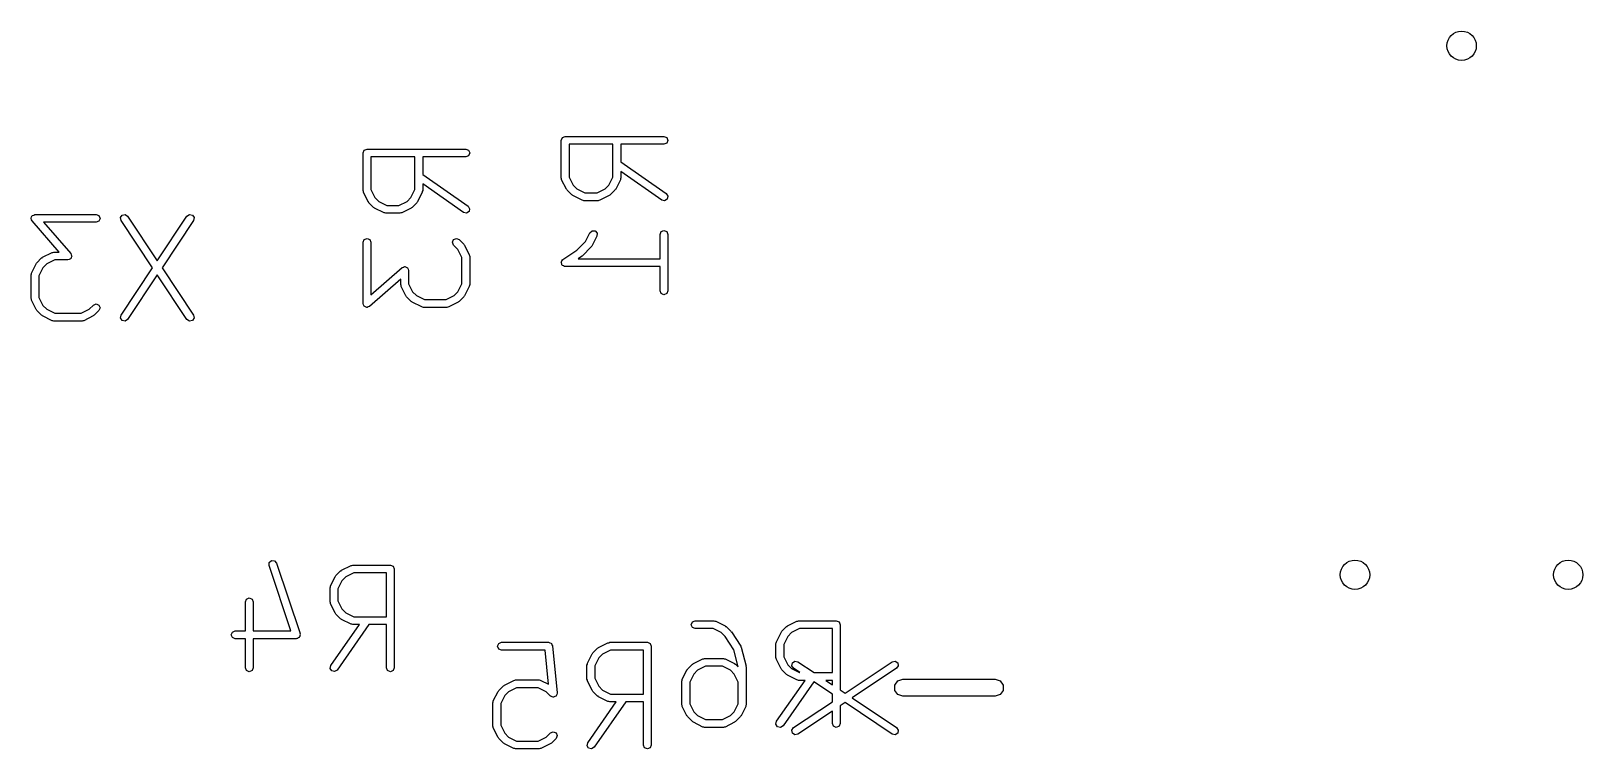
# Model space of a CAD drawing. Extents: x 5.08 to 6.5, y -4.59 to -3.7.
# Drawn here: x 5.776 to 6.503, y -4.064 to -3.727 of the extents above; entities that cross this region are included whole.
import ezdxf

# ---------------------------------------------------------------- set-up
doc = ezdxf.new("R2010")
doc.units = 0
doc.header["$MEASUREMENT"] = 0
doc.layers.add('BLACK', color=7, linetype='CONTINUOUS')

msp = doc.modelspace()

# ---------------------------------------------------------------- linework, layer by layer
at = {"layer": 'BLACK', "linetype": 'CONTINUOUS'}
for p, q in [((5.93146, -3.78426), (5.932, -3.78296)), ((5.932, -3.78296), (5.9333, -3.78242)), ((5.9333, -3.78242), (5.97962, -3.78242)), ((5.97962, -3.78242), (5.98092, -3.78296)), ((5.98092, -3.78296), (5.98146, -3.78426)), ((6.02437, -3.77836), (6.02491, -3.77705)), ((6.02437, -3.796), (6.02437, -3.77836)), ((6.02491, -3.77705), (6.02621, -3.77652)), ((6.02621, -3.77652), (6.07253, -3.77652)), ((6.04863, -3.7802), (6.02805, -3.7802)), ((6.02805, -3.7802), (6.02805, -3.79557)), ((6.04863, -3.79557), (6.04863, -3.7802)), ((6.07253, -3.7802), (6.05231, -3.7802)), ((6.05231, -3.7802), (6.05231, -3.78843)), ((6.07253, -3.77652), (6.07383, -3.77705)), ((6.07383, -3.77966), (6.07253, -3.7802)), ((6.07383, -3.77705), (6.07437, -3.77836)), ((6.07437, -3.77836), (6.07383, -3.77966)), ((5.93146, -3.80191), (5.93146, -3.78426)), ((5.95572, -3.7861), (5.93514, -3.7861)), ((5.93514, -3.7861), (5.93514, -3.80147)), ((5.95572, -3.80147), (5.95572, -3.7861)), ((5.97962, -3.7861), (5.9594, -3.7861)), ((5.9594, -3.7861), (5.9594, -3.79433)), ((5.98092, -3.78556), (5.97962, -3.7861)), ((5.98146, -3.78426), (5.98092, -3.78556)), ((6.05231, -3.78843), (6.07358, -3.80332)), ((5.9594, -3.79433), (5.98067, -3.80922)), ((6.02453, -3.7964), (6.02437, -3.796)), ((6.02456, -3.79682), (6.02453, -3.7964)), ((6.02677, -3.80124), (6.02456, -3.79682)), ((6.02805, -3.79557), (6.02993, -3.79932)), ((6.04675, -3.79932), (6.04863, -3.79557)), ((6.05212, -3.79682), (6.04991, -3.80124)), ((6.05215, -3.7964), (6.05212, -3.79682)), ((6.05231, -3.796), (6.05215, -3.7964)), ((6.07147, -3.80633), (6.05231, -3.79292)), ((6.05231, -3.79292), (6.05231, -3.796)), ((5.93162, -3.8023), (5.93146, -3.80191)), ((5.93165, -3.80273), (5.93162, -3.8023)), ((5.93386, -3.80714), (5.93165, -3.80273)), ((5.93514, -3.80147), (5.93701, -3.80523)), ((5.93701, -3.80523), (5.9388, -3.80701)), ((5.95206, -3.80701), (5.95384, -3.80523)), ((5.95384, -3.80523), (5.95572, -3.80147)), ((5.9592, -3.80273), (5.957, -3.80714)), ((5.95924, -3.8023), (5.9592, -3.80273)), ((5.9594, -3.80191), (5.95924, -3.8023)), ((5.97856, -3.81224), (5.9594, -3.79882)), ((5.9594, -3.79882), (5.9594, -3.80191)), ((6.027, -3.80143), (6.02677, -3.80124)), ((6.02711, -3.80171), (6.027, -3.80143)), ((6.02932, -3.80392), (6.02711, -3.80171)), ((6.0296, -3.80403), (6.02932, -3.80392)), ((6.0298, -3.80426), (6.0296, -3.80403)), ((6.03421, -3.80647), (6.0298, -3.80426)), ((6.02993, -3.79932), (6.03171, -3.80111)), ((6.03171, -3.80111), (6.03547, -3.80298)), ((6.03547, -3.80298), (6.04122, -3.80298)), ((6.04122, -3.80298), (6.04497, -3.80111)), ((6.04688, -3.80426), (6.04247, -3.80647)), ((6.04497, -3.80111), (6.04675, -3.79932)), ((6.04708, -3.80403), (6.04688, -3.80426)), ((6.04736, -3.80392), (6.04708, -3.80403)), ((6.04957, -3.80171), (6.04736, -3.80392)), ((6.04968, -3.80143), (6.04957, -3.80171)), ((6.04991, -3.80124), (6.04968, -3.80143)), ((6.07358, -3.80332), (6.07434, -3.8045)), ((6.07434, -3.8045), (6.07404, -3.80588)), ((5.93409, -3.80734), (5.93386, -3.80714)), ((5.9342, -3.80762), (5.93409, -3.80734)), ((5.93641, -3.80982), (5.9342, -3.80762)), ((5.93669, -3.80994), (5.93641, -3.80982)), ((5.93688, -3.81017), (5.93669, -3.80994)), ((5.9413, -3.81237), (5.93688, -3.81017)), ((5.9388, -3.80701), (5.94255, -3.80889)), ((5.94172, -3.81241), (5.9413, -3.81237)), ((5.94212, -3.81257), (5.94172, -3.81241)), ((5.94874, -3.81257), (5.94212, -3.81257)), ((5.94255, -3.80889), (5.9483, -3.80889)), ((5.9483, -3.80889), (5.95206, -3.80701)), ((5.94913, -3.81241), (5.94874, -3.81257)), ((5.94956, -3.81237), (5.94913, -3.81241)), ((5.95397, -3.81017), (5.94956, -3.81237)), ((5.95417, -3.80994), (5.95397, -3.81017)), ((5.95445, -3.80982), (5.95417, -3.80994)), ((5.95665, -3.80762), (5.95445, -3.80982)), ((5.95677, -3.80734), (5.95665, -3.80762)), ((5.957, -3.80714), (5.95677, -3.80734)), ((5.97994, -3.81254), (5.97856, -3.81224)), ((5.98112, -3.81178), (5.97994, -3.81254)), ((5.98067, -3.80922), (5.98143, -3.81041)), ((5.98143, -3.81041), (5.98112, -3.81178)), ((6.03464, -3.8065), (6.03421, -3.80647)), ((6.03503, -3.80666), (6.03464, -3.8065)), ((6.04165, -3.80666), (6.03503, -3.80666)), ((6.04205, -3.8065), (6.04165, -3.80666)), ((6.04247, -3.80647), (6.04205, -3.8065)), ((6.07285, -3.80664), (6.07147, -3.80633)), ((6.07404, -3.80588), (6.07285, -3.80664)), ((5.77579, -3.81483), (5.77608, -3.81425)), ((5.77581, -3.81489), (5.77579, -3.81483)), ((5.77579, -3.81495), (5.77581, -3.81489)), ((5.77603, -3.81555), (5.77579, -3.81495)), ((5.77624, -3.81616), (5.77603, -3.81555)), ((5.77608, -3.81425), (5.77632, -3.81365)), ((5.78901, -3.83076), (5.77624, -3.81616)), ((5.77632, -3.81365), (5.77639, -3.81363)), ((5.77639, -3.81363), (5.77641, -3.81357)), ((5.77641, -3.81357), (5.77703, -3.81336)), ((5.77703, -3.81336), (5.77763, -3.81311)), ((5.77763, -3.81311), (5.8063, -3.81311)), ((5.8063, -3.81679), (5.78168, -3.81679)), ((5.78168, -3.81679), (5.79445, -3.83139)), ((5.8063, -3.81311), (5.8076, -3.81365)), ((5.8076, -3.81625), (5.8063, -3.81679)), ((5.8076, -3.81365), (5.80814, -3.81495)), ((5.80814, -3.81495), (5.8076, -3.81625)), ((5.81773, -3.81459), (5.81851, -3.81342)), ((5.818, -3.81597), (5.81773, -3.81459)), ((5.83276, -3.83811), (5.818, -3.81597)), ((5.81851, -3.81342), (5.8199, -3.81315)), ((5.8199, -3.81315), (5.82107, -3.81393)), ((5.82107, -3.81393), (5.83497, -3.83479)), ((5.83497, -3.83479), (5.84888, -3.81393)), ((5.85195, -3.81597), (5.83719, -3.83811)), ((5.84888, -3.81393), (5.85005, -3.81315)), ((5.85005, -3.81315), (5.85143, -3.81342)), ((5.85143, -3.81342), (5.85222, -3.81459)), ((5.85222, -3.81459), (5.85195, -3.81597)), ((5.93146, -3.82617), (5.932, -3.82487)), ((5.93146, -3.85484), (5.93146, -3.82617)), ((5.932, -3.82487), (5.9333, -3.82433)), ((5.9333, -3.82433), (5.9346, -3.82487)), ((5.9346, -3.82487), (5.93514, -3.82617)), ((5.93514, -3.82617), (5.93514, -3.85079)), ((5.97336, -3.82617), (5.9739, -3.82487)), ((5.9739, -3.82747), (5.97336, -3.82617)), ((5.9739, -3.82487), (5.9752, -3.82433)), ((5.9752, -3.82433), (5.97651, -3.82487)), ((5.97651, -3.82487), (5.97871, -3.82707)), ((5.97871, -3.82707), (5.97883, -3.82735)), ((6.03165, -3.82986), (6.03573, -3.82579)), ((6.03573, -3.82579), (6.0378, -3.82165)), ((6.0378, -3.82165), (6.03886, -3.82072)), ((6.03886, -3.82072), (6.04027, -3.82082)), ((6.04109, -3.82329), (6.03888, -3.8277)), ((6.04027, -3.82082), (6.04119, -3.82189)), ((6.04119, -3.82189), (6.04109, -3.82329)), ((6.07069, -3.82247), (6.07123, -3.82117)), ((6.07069, -3.83386), (6.07069, -3.82247)), ((6.07123, -3.82117), (6.07253, -3.82063)), ((6.07253, -3.82063), (6.07383, -3.82117)), ((6.07383, -3.82117), (6.07437, -3.82247)), ((6.07437, -3.82247), (6.07437, -3.84894)), ((5.77853, -3.83571), (5.78074, -3.8335)), ((5.78074, -3.8335), (5.78102, -3.83339)), ((5.78102, -3.83339), (5.78121, -3.83316)), ((5.78121, -3.83316), (5.78563, -3.83095)), ((5.78688, -3.83444), (5.78313, -3.83631)), ((5.78563, -3.83095), (5.78605, -3.83092)), ((5.78605, -3.83092), (5.78645, -3.83076)), ((5.78645, -3.83076), (5.78901, -3.83076)), ((5.79307, -3.83444), (5.78688, -3.83444)), ((5.79366, -3.83419), (5.79307, -3.83444)), ((5.79428, -3.83398), (5.79366, -3.83419)), ((5.79431, -3.83392), (5.79428, -3.83398)), ((5.79437, -3.8339), (5.79431, -3.83392)), ((5.79461, -3.8333), (5.79437, -3.8339)), ((5.79445, -3.83139), (5.79466, -3.832)), ((5.7949, -3.83272), (5.79461, -3.8333)), ((5.79466, -3.832), (5.79491, -3.8326)), ((5.79491, -3.8326), (5.79488, -3.83266)), ((5.79488, -3.83266), (5.7949, -3.83272)), ((5.9759, -3.82946), (5.9739, -3.82747)), ((5.97778, -3.83322), (5.9759, -3.82946)), ((5.97778, -3.84559), (5.97778, -3.83322)), ((5.97883, -3.82735), (5.97906, -3.82755)), ((5.97906, -3.82755), (5.98126, -3.83196)), ((5.98126, -3.83196), (5.98129, -3.83239)), ((5.98129, -3.83239), (5.98146, -3.83279)), ((5.98146, -3.83279), (5.98146, -3.84602)), ((6.0247, -3.8349), (6.02491, -3.8344)), ((6.02491, -3.8344), (6.02508, -3.83433)), ((6.02508, -3.83433), (6.02519, -3.83417)), ((6.02519, -3.83417), (6.03165, -3.82986)), ((6.03385, -3.83282), (6.03229, -3.83386)), ((6.03229, -3.83386), (6.07069, -3.83386)), ((6.03395, -3.83267), (6.03385, -3.83282)), ((6.03413, -3.83259), (6.03395, -3.83267)), ((6.03854, -3.82818), (6.03413, -3.83259)), ((6.03866, -3.8279), (6.03854, -3.82818)), ((6.03888, -3.8277), (6.03866, -3.8279)), ((5.77579, -3.84142), (5.77595, -3.84102)), ((5.77579, -3.85245), (5.77579, -3.84142)), ((5.77595, -3.84102), (5.77598, -3.8406)), ((5.77598, -3.8406), (5.77819, -3.83619)), ((5.77819, -3.83619), (5.77841, -3.83599)), ((5.77841, -3.83599), (5.77853, -3.83571)), ((5.78134, -3.8381), (5.77947, -3.84185)), ((5.78313, -3.83631), (5.78134, -3.8381)), ((5.818, -3.86025), (5.83276, -3.83811)), ((5.83497, -3.84143), (5.82107, -3.86229)), ((5.84888, -3.86229), (5.83497, -3.84143)), ((5.83719, -3.83811), (5.85195, -3.86025)), ((5.93514, -3.85079), (5.94973, -3.83802)), ((5.94973, -3.83802), (5.95034, -3.83781)), ((5.95034, -3.83781), (5.95094, -3.83756)), ((5.95094, -3.83756), (5.951, -3.83759)), ((5.951, -3.83759), (5.95106, -3.83757)), ((5.95106, -3.83757), (5.95164, -3.83785)), ((5.95164, -3.83785), (5.95224, -3.8381)), ((5.95224, -3.8381), (5.95227, -3.83816)), ((5.95227, -3.83816), (5.95233, -3.83819)), ((5.95233, -3.83819), (5.95253, -3.83881)), ((5.95253, -3.83881), (5.95278, -3.8394)), ((5.95278, -3.8394), (5.95278, -3.84559)), ((6.02437, -3.8357), (6.02444, -3.83553)), ((6.02457, -3.8362), (6.02437, -3.8357)), ((6.02441, -3.83534), (6.0247, -3.8349)), ((6.02444, -3.83553), (6.02441, -3.83534)), ((6.02468, -3.83672), (6.02457, -3.8362)), ((6.02484, -3.83683), (6.02468, -3.83672)), ((6.02491, -3.837), (6.02484, -3.83683)), ((6.0254, -3.83721), (6.02491, -3.837)), ((6.02585, -3.83751), (6.0254, -3.83721)), ((6.02603, -3.83747), (6.02585, -3.83751)), ((6.02621, -3.83754), (6.02603, -3.83747)), ((6.07069, -3.83754), (6.02621, -3.83754)), ((6.07069, -3.84894), (6.07069, -3.83754)), ((5.77947, -3.84185), (5.77947, -3.85201)), ((5.9491, -3.84346), (5.93451, -3.85623)), ((5.9491, -3.84602), (5.9491, -3.84346)), ((5.94927, -3.84642), (5.9491, -3.84602)), ((5.9493, -3.84684), (5.94927, -3.84642)), ((5.9515, -3.85125), (5.9493, -3.84684)), ((5.95278, -3.84559), (5.95466, -3.84934)), ((5.9759, -3.84934), (5.97778, -3.84559)), ((5.98126, -3.84684), (5.97906, -3.85125)), ((5.98129, -3.84642), (5.98126, -3.84684)), ((5.98146, -3.84602), (5.98129, -3.84642)), ((6.07123, -3.85024), (6.07069, -3.84894)), ((6.07437, -3.84894), (6.07383, -3.85024)), ((5.77595, -3.85284), (5.77579, -3.85245)), ((5.77598, -3.85327), (5.77595, -3.85284)), ((5.77819, -3.85768), (5.77598, -3.85327)), ((5.77947, -3.85201), (5.78134, -3.85577)), ((5.78134, -3.85577), (5.78313, -3.85755)), ((5.803, -3.85755), (5.805, -3.85556)), ((5.805, -3.85556), (5.8063, -3.85502)), ((5.8063, -3.85502), (5.8076, -3.85556)), ((5.8076, -3.85556), (5.80814, -3.85686)), ((5.9317, -3.85544), (5.93146, -3.85484)), ((5.93191, -3.85606), (5.9317, -3.85544)), ((5.93197, -3.85608), (5.93191, -3.85606)), ((5.932, -3.85614), (5.93197, -3.85608)), ((5.93259, -3.85639), (5.932, -3.85614)), ((5.93451, -3.85623), (5.93389, -3.85644)), ((5.95173, -3.85145), (5.9515, -3.85125)), ((5.95185, -3.85173), (5.95173, -3.85145)), ((5.95405, -3.85394), (5.95185, -3.85173)), ((5.95433, -3.85405), (5.95405, -3.85394)), ((5.95453, -3.85428), (5.95433, -3.85405)), ((5.95894, -3.85649), (5.95453, -3.85428)), ((5.95466, -3.84934), (5.95644, -3.85113)), ((5.95644, -3.85113), (5.9602, -3.853)), ((5.9602, -3.853), (5.97036, -3.853)), ((5.97036, -3.853), (5.97411, -3.85113)), ((5.97603, -3.85428), (5.97162, -3.85649)), ((5.97411, -3.85113), (5.9759, -3.84934)), ((5.97623, -3.85405), (5.97603, -3.85428)), ((5.97651, -3.85394), (5.97623, -3.85405)), ((5.97871, -3.85173), (5.97651, -3.85394)), ((5.97883, -3.85145), (5.97871, -3.85173)), ((5.97906, -3.85125), (5.97883, -3.85145)), ((6.07253, -3.85078), (6.07123, -3.85024)), ((6.07383, -3.85024), (6.07253, -3.85078)), ((5.77841, -3.85788), (5.77819, -3.85768)), ((5.77853, -3.85816), (5.77841, -3.85788)), ((5.78074, -3.86037), (5.77853, -3.85816)), ((5.78102, -3.86048), (5.78074, -3.86037)), ((5.78121, -3.86071), (5.78102, -3.86048)), ((5.78563, -3.86292), (5.78121, -3.86071)), ((5.78313, -3.85755), (5.78688, -3.85943)), ((5.78605, -3.86295), (5.78563, -3.86292)), ((5.78645, -3.86311), (5.78605, -3.86295)), ((5.79968, -3.86311), (5.78645, -3.86311)), ((5.78688, -3.85943), (5.79925, -3.85943)), ((5.79925, -3.85943), (5.803, -3.85755)), ((5.80008, -3.86295), (5.79968, -3.86311)), ((5.80051, -3.86292), (5.80008, -3.86295)), ((5.80492, -3.86071), (5.80051, -3.86292)), ((5.80512, -3.86048), (5.80492, -3.86071)), ((5.8054, -3.86037), (5.80512, -3.86048)), ((5.8076, -3.85816), (5.8054, -3.86037)), ((5.80814, -3.85686), (5.8076, -3.85816)), ((5.81773, -3.86163), (5.818, -3.86025)), ((5.81851, -3.8628), (5.81773, -3.86163)), ((5.8199, -3.86308), (5.81851, -3.8628)), ((5.82107, -3.86229), (5.8199, -3.86308)), ((5.85005, -3.86308), (5.84888, -3.86229)), ((5.85143, -3.8628), (5.85005, -3.86308)), ((5.85222, -3.86163), (5.85143, -3.8628)), ((5.85195, -3.86025), (5.85222, -3.86163)), ((5.93317, -3.85668), (5.93259, -3.85639)), ((5.93324, -3.85666), (5.93317, -3.85668)), ((5.9333, -3.85668), (5.93324, -3.85666)), ((5.93389, -3.85644), (5.9333, -3.85668)), ((5.95937, -3.85652), (5.95894, -3.85649)), ((5.95976, -3.85668), (5.95937, -3.85652)), ((5.97079, -3.85668), (5.95976, -3.85668)), ((5.97119, -3.85652), (5.97079, -3.85668)), ((5.97162, -3.85649), (5.97119, -3.85652)), ((5.88738, -3.9777), (5.88748, -3.97629)), ((5.8976, -4.00836), (5.88738, -3.9777)), ((5.88748, -3.97629), (5.88855, -3.97537)), ((5.88855, -3.97537), (5.88995, -3.97547)), ((5.88995, -3.97547), (5.89087, -3.97653)), ((5.89087, -3.97653), (5.9019, -4.00962)), ((5.92119, -3.98011), (5.92139, -3.97988)), ((5.92139, -3.97988), (5.9258, -3.97768)), ((5.9258, -3.97768), (5.92623, -3.97765)), ((5.92623, -3.97765), (5.92663, -3.97748)), ((5.92663, -3.97748), (5.94427, -3.97748)), ((5.94427, -3.97748), (5.94557, -3.97802)), ((5.94557, -3.97802), (5.94611, -3.97932)), ((5.94611, -3.97932), (5.94611, -4.02564)), ((5.91616, -3.98732), (5.91836, -3.98291)), ((5.91836, -3.98291), (5.91859, -3.98271)), ((5.91859, -3.98271), (5.91871, -3.98243)), ((5.91871, -3.98243), (5.92091, -3.98023)), ((5.92152, -3.98482), (5.91964, -3.98858)), ((5.92091, -3.98023), (5.92119, -3.98011)), ((5.9233, -3.98304), (5.92152, -3.98482)), ((5.92706, -3.98116), (5.9233, -3.98304)), ((5.94243, -3.98116), (5.92706, -3.98116)), ((5.94243, -4.00174), (5.94243, -3.98116)), ((5.87626, -3.99476), (5.8768, -3.99346)), ((5.8768, -3.99346), (5.8781, -3.99292)), ((5.8781, -3.99292), (5.8794, -3.99346)), ((5.8794, -3.99346), (5.87994, -3.99476)), ((5.91596, -3.98814), (5.91613, -3.98775)), ((5.91596, -3.99476), (5.91596, -3.98814)), ((5.91613, -3.98775), (5.91616, -3.98732)), ((5.91964, -3.98858), (5.91964, -3.99433)), ((5.91964, -3.99433), (5.92152, -3.99808)), ((5.87626, -4.00836), (5.87626, -3.99476)), ((5.87994, -3.99476), (5.87994, -4.00836)), ((5.91613, -3.99516), (5.91596, -3.99476)), ((5.91616, -3.99558), (5.91613, -3.99516)), ((5.91836, -4), (5.91616, -3.99558)), ((5.91859, -4.00019), (5.91836, -4)), ((5.91871, -4.00047), (5.91859, -4.00019)), ((5.92091, -4.00268), (5.91871, -4.00047)), ((5.92152, -3.99808), (5.9233, -3.99987)), ((5.9233, -3.99987), (5.92706, -4.00174)), ((5.92706, -4.00174), (5.94243, -4.00174)), ((5.86964, -4.0102), (5.87018, -4.0089)), ((5.87018, -4.0089), (5.87148, -4.00836)), ((5.87148, -4.00836), (5.87626, -4.00836)), ((5.87994, -4.00836), (5.8976, -4.00836)), ((5.9163, -4.02459), (5.92971, -4.00542)), ((5.9342, -4.00542), (5.91931, -4.0267)), ((5.92119, -4.0028), (5.92091, -4.00268)), ((5.92139, -4.00302), (5.92119, -4.0028)), ((5.9258, -4.00523), (5.92139, -4.00302)), ((5.92623, -4.00526), (5.9258, -4.00523)), ((5.92663, -4.00542), (5.92623, -4.00526)), ((5.92971, -4.00542), (5.92663, -4.00542)), ((5.94243, -4.00542), (5.9342, -4.00542)), ((5.94243, -4.02564), (5.94243, -4.00542)), ((6.08531, -4.00544), (6.08585, -4.00414)), ((6.08585, -4.00674), (6.08531, -4.00544)), ((6.08585, -4.00414), (6.08715, -4.0036)), ((6.08715, -4.00728), (6.08585, -4.00674)), ((6.08715, -4.0036), (6.09598, -4.0036)), ((6.09554, -4.00728), (6.08715, -4.00728)), ((6.0993, -4.00916), (6.09554, -4.00728)), ((6.09598, -4.0036), (6.09637, -4.00377)), ((6.09637, -4.00377), (6.0968, -4.0038)), ((6.0968, -4.0038), (6.10121, -4.006)), ((6.10121, -4.006), (6.10141, -4.00623)), ((6.10141, -4.00623), (6.10169, -4.00635)), ((6.10169, -4.00635), (6.1039, -4.00855)), ((6.1039, -4.00855), (6.10397, -4.00873)), ((6.10397, -4.00873), (6.10413, -4.00883)), ((6.10413, -4.00883), (6.10854, -4.01545)), ((6.12521, -4.01344), (6.12742, -4.00903)), ((6.12742, -4.00903), (6.12765, -4.00883)), ((6.12765, -4.00883), (6.12776, -4.00855)), ((6.12776, -4.00855), (6.12997, -4.00635)), ((6.12997, -4.00635), (6.13025, -4.00623)), ((6.13025, -4.00623), (6.13045, -4.006)), ((6.13045, -4.006), (6.13486, -4.0038)), ((6.13611, -4.00728), (6.13236, -4.00916)), ((6.13486, -4.0038), (6.13528, -4.00377)), ((6.13528, -4.00377), (6.13568, -4.0036)), ((6.13568, -4.0036), (6.15333, -4.0036)), ((6.15149, -4.00728), (6.13611, -4.00728)), ((6.15149, -4.02786), (6.15149, -4.00728)), ((6.15333, -4.0036), (6.15463, -4.00414)), ((6.15463, -4.00414), (6.15517, -4.00544)), ((6.15517, -4.00544), (6.15517, -4.03605)), ((5.87018, -4.0115), (5.86964, -4.0102)), ((5.87148, -4.01204), (5.87018, -4.0115)), ((5.87626, -4.01204), (5.87148, -4.01204)), ((5.87626, -4.02564), (5.87626, -4.01204)), ((5.90016, -4.01204), (5.87994, -4.01204)), ((5.87994, -4.01204), (5.87994, -4.02564)), ((5.90044, -4.01193), (5.90016, -4.01204)), ((5.90074, -4.01195), (5.90044, -4.01193)), ((5.90106, -4.01167), (5.90074, -4.01195)), ((5.90146, -4.0115), (5.90106, -4.01167)), ((5.90157, -4.01122), (5.90146, -4.0115)), ((5.9018, -4.01102), (5.90157, -4.01122)), ((5.90183, -4.0106), (5.9018, -4.01102)), ((5.902, -4.0102), (5.90183, -4.0106)), ((5.9019, -4.00962), (5.90188, -4.00992)), ((5.90188, -4.00992), (5.902, -4.0102)), ((5.99453, -4.01554), (5.99507, -4.01424)), ((5.99507, -4.01684), (5.99453, -4.01554)), ((5.99507, -4.01424), (5.99637, -4.0137)), ((5.99637, -4.0137), (6.01842, -4.0137)), ((6.01842, -4.0137), (6.019, -4.01394)), ((6.019, -4.01394), (6.01959, -4.01412)), ((6.01959, -4.01412), (6.01964, -4.0142)), ((6.01964, -4.0142), (6.01973, -4.01424)), ((6.01973, -4.01424), (6.01996, -4.01481)), ((6.01996, -4.01481), (6.02025, -4.01536)), ((6.02025, -4.01536), (6.02246, -4.03742)), ((6.04139, -4.01645), (6.04167, -4.01633)), ((6.04167, -4.01633), (6.04186, -4.0161)), ((6.04186, -4.0161), (6.04628, -4.0139)), ((6.04628, -4.0139), (6.0467, -4.01387)), ((6.0467, -4.01387), (6.0471, -4.0137)), ((6.0471, -4.0137), (6.06474, -4.0137)), ((6.06474, -4.0137), (6.06605, -4.01424)), ((6.06605, -4.01424), (6.06658, -4.01554)), ((6.06658, -4.01554), (6.06658, -4.06186)), ((6.10116, -4.01103), (6.0993, -4.00916)), ((6.1053, -4.01723), (6.10116, -4.01103)), ((6.10854, -4.01545), (6.1086, -4.01577)), ((6.1086, -4.01577), (6.10879, -4.01602)), ((6.10879, -4.01602), (6.111, -4.02485)), ((6.12502, -4.01426), (6.12518, -4.01387)), ((6.12502, -4.02088), (6.12502, -4.01426)), ((6.12518, -4.01387), (6.12521, -4.01344)), ((6.13058, -4.01094), (6.1287, -4.0147)), ((6.1287, -4.0147), (6.1287, -4.02045)), ((6.13236, -4.00916), (6.13058, -4.01094)), ((5.99637, -4.01738), (5.99507, -4.01684)), ((6.01676, -4.01738), (5.99637, -4.01738)), ((6.01835, -4.0333), (6.01676, -4.01738)), ((6.0366, -4.02397), (6.03663, -4.02354)), ((6.03663, -4.02354), (6.03884, -4.01913)), ((6.03884, -4.01913), (6.03906, -4.01893)), ((6.03906, -4.01893), (6.03918, -4.01865)), ((6.03918, -4.01865), (6.04139, -4.01645)), ((6.04199, -4.02104), (6.04012, -4.0248)), ((6.04378, -4.01926), (6.04199, -4.02104)), ((6.04753, -4.01738), (6.04378, -4.01926)), ((6.0629, -4.01738), (6.04753, -4.01738)), ((6.0629, -4.03796), (6.0629, -4.01738)), ((6.08613, -4.02388), (6.08633, -4.02365)), ((6.08633, -4.02365), (6.09074, -4.02144)), ((6.09074, -4.02144), (6.09117, -4.02141)), ((6.09117, -4.02141), (6.09157, -4.02125)), ((6.09157, -4.02125), (6.10039, -4.02125)), ((6.10039, -4.02125), (6.10078, -4.02141)), ((6.10078, -4.02141), (6.10121, -4.02144)), ((6.10121, -4.02144), (6.10562, -4.02365)), ((6.10729, -4.02518), (6.1053, -4.01723)), ((6.10562, -4.02365), (6.10582, -4.02388)), ((6.12518, -4.02128), (6.12502, -4.02088)), ((6.12521, -4.0217), (6.12518, -4.02128)), ((6.12742, -4.02612), (6.12521, -4.0217)), ((6.1287, -4.02045), (6.13058, -4.0242)), ((6.13248, -4.0247), (6.13275, -4.02332)), ((6.13275, -4.02332), (6.13392, -4.02253)), ((6.13392, -4.02253), (6.1353, -4.02281)), ((6.1353, -4.02281), (6.14289, -4.02786)), ((6.15744, -4.03757), (6.17958, -4.02281)), ((6.17958, -4.02281), (6.18096, -4.02253)), ((6.18096, -4.02253), (6.18213, -4.02332)), ((6.18213, -4.02332), (6.1824, -4.0247)), ((5.8768, -4.02694), (5.87626, -4.02564)), ((5.8781, -4.02748), (5.8768, -4.02694)), ((5.8794, -4.02694), (5.8781, -4.02748)), ((5.87994, -4.02564), (5.8794, -4.02694)), ((5.91599, -4.02596), (5.9163, -4.02459)), ((5.91675, -4.02715), (5.91599, -4.02596)), ((5.91812, -4.02745), (5.91675, -4.02715)), ((5.91931, -4.0267), (5.91812, -4.02745)), ((5.94297, -4.02694), (5.94243, -4.02564)), ((5.94427, -4.02748), (5.94297, -4.02694)), ((5.94557, -4.02694), (5.94427, -4.02748)), ((5.94611, -4.02564), (5.94557, -4.02694)), ((6.03644, -4.02436), (6.0366, -4.02397)), ((6.03644, -4.03098), (6.03644, -4.02436)), ((6.04012, -4.0248), (6.04012, -4.03055)), ((6.04012, -4.03055), (6.04199, -4.0343)), ((6.0811, -4.03109), (6.0833, -4.02668)), ((6.0833, -4.02668), (6.08353, -4.02648)), ((6.08353, -4.02648), (6.08365, -4.0262)), ((6.08365, -4.0262), (6.08585, -4.02399)), ((6.08646, -4.02859), (6.08458, -4.03234)), ((6.08585, -4.02399), (6.08613, -4.02388)), ((6.08824, -4.02681), (6.08646, -4.02859)), ((6.092, -4.02493), (6.08824, -4.02681)), ((6.09995, -4.02493), (6.092, -4.02493)), ((6.10371, -4.02681), (6.09995, -4.02493)), ((6.10549, -4.02859), (6.10371, -4.02681)), ((6.10737, -4.03234), (6.10549, -4.02859)), ((6.10582, -4.02388), (6.1061, -4.02399)), ((6.1061, -4.02399), (6.10729, -4.02518)), ((6.111, -4.02485), (6.11096, -4.02508)), ((6.11096, -4.02508), (6.11105, -4.02529)), ((6.11105, -4.02529), (6.11105, -4.04294)), ((6.12765, -4.02631), (6.12742, -4.02612)), ((6.12776, -4.02659), (6.12765, -4.02631)), ((6.12997, -4.0288), (6.12776, -4.02659)), ((6.13025, -4.02892), (6.12997, -4.0288)), ((6.13045, -4.02914), (6.13025, -4.02892)), ((6.13486, -4.03135), (6.13045, -4.02914)), ((6.13058, -4.0242), (6.13236, -4.02599)), ((6.13236, -4.02599), (6.13611, -4.02786)), ((6.13326, -4.02587), (6.13248, -4.0247)), ((6.13625, -4.02786), (6.13326, -4.02587)), ((6.13611, -4.02786), (6.13625, -4.02786)), ((6.14289, -4.02786), (6.15149, -4.02786)), ((6.18162, -4.02587), (6.16076, -4.03978)), ((6.1824, -4.0247), (6.18162, -4.02587)), ((5.99252, -4.04119), (5.99472, -4.03678)), ((5.99472, -4.03678), (5.99495, -4.03658)), ((5.99495, -4.03658), (5.99507, -4.0363)), ((5.99507, -4.0363), (5.99727, -4.03409)), ((5.99727, -4.03409), (5.99755, -4.03398)), ((5.99755, -4.03398), (5.99775, -4.03375)), ((5.99775, -4.03375), (6.00216, -4.03154)), ((5.99966, -4.03691), (5.99788, -4.03869)), ((6.00342, -4.03503), (5.99966, -4.03691)), ((6.00216, -4.03154), (6.00259, -4.03151)), ((6.00259, -4.03151), (6.00298, -4.03135)), ((6.00298, -4.03135), (6.01401, -4.03135)), ((6.01358, -4.03503), (6.00342, -4.03503)), ((6.01733, -4.03691), (6.01358, -4.03503)), ((6.01401, -4.03135), (6.01441, -4.03151)), ((6.01441, -4.03151), (6.01484, -4.03154)), ((6.01484, -4.03154), (6.01835, -4.0333)), ((6.01933, -4.0389), (6.01733, -4.03691)), ((6.02223, -4.03817), (6.02205, -4.03876)), ((6.02247, -4.0376), (6.02223, -4.03817)), ((6.02246, -4.03742), (6.02243, -4.03751)), ((6.02243, -4.03751), (6.02247, -4.0376)), ((6.0366, -4.03138), (6.03644, -4.03098)), ((6.03663, -4.0318), (6.0366, -4.03138)), ((6.03884, -4.03622), (6.03663, -4.0318)), ((6.03906, -4.03641), (6.03884, -4.03622)), ((6.03918, -4.03669), (6.03906, -4.03641)), ((6.04139, -4.0389), (6.03918, -4.03669)), ((6.04199, -4.0343), (6.04378, -4.03609)), ((6.04378, -4.03609), (6.04753, -4.03796)), ((6.04753, -4.03796), (6.0629, -4.03796)), ((6.0809, -4.03191), (6.08107, -4.03151)), ((6.0809, -4.04294), (6.0809, -4.03191)), ((6.08107, -4.03151), (6.0811, -4.03109)), ((6.08458, -4.03234), (6.08458, -4.0425)), ((6.10737, -4.0425), (6.10737, -4.03234)), ((6.12535, -4.05071), (6.13876, -4.03154)), ((6.14278, -4.03222), (6.12836, -4.05282)), ((6.13528, -4.03138), (6.13486, -4.03135)), ((6.13568, -4.03154), (6.13528, -4.03138)), ((6.13876, -4.03154), (6.13568, -4.03154)), ((6.15149, -4.03802), (6.14278, -4.03222)), ((6.15149, -4.03154), (6.14841, -4.03154)), ((6.14841, -4.03154), (6.15149, -4.0336)), ((6.15149, -4.0336), (6.15149, -4.03154)), ((6.15149, -4.04154), (6.15149, -4.03802)), ((6.15517, -4.03605), (6.15744, -4.03757)), ((6.18069, -4.03375), (6.18214, -4.03175)), ((6.18069, -4.03622), (6.18069, -4.03375)), ((6.18214, -4.03822), (6.18069, -4.03622)), ((6.18214, -4.03175), (6.18449, -4.03098)), ((6.18449, -4.03098), (6.2278, -4.03098)), ((6.2278, -4.03098), (6.23015, -4.03175)), ((6.23015, -4.03175), (6.2316, -4.03375)), ((6.2316, -4.03622), (6.23015, -4.03822)), ((6.2316, -4.03375), (6.2316, -4.03622)), ((5.99232, -4.04201), (5.99249, -4.04161)), ((5.99232, -4.05304), (5.99232, -4.04201)), ((5.99249, -4.04161), (5.99252, -4.04119)), ((5.99788, -4.03869), (5.996, -4.04244)), ((5.996, -4.04244), (5.996, -4.0526)), ((6.01942, -4.03894), (6.01933, -4.0389)), ((6.01946, -4.03902), (6.01942, -4.03894)), ((6.02006, -4.0392), (6.01946, -4.03902)), ((6.02063, -4.03944), (6.02006, -4.0392)), ((6.02072, -4.0394), (6.02063, -4.03944)), ((6.02081, -4.03943), (6.02072, -4.0394)), ((6.02136, -4.03914), (6.02081, -4.03943)), ((6.02193, -4.0389), (6.02136, -4.03914)), ((6.02197, -4.03881), (6.02193, -4.0389)), ((6.02205, -4.03876), (6.02197, -4.03881)), ((6.03677, -4.06081), (6.05018, -4.04164)), ((6.05467, -4.04164), (6.03978, -4.06292)), ((6.04167, -4.03902), (6.04139, -4.0389)), ((6.04186, -4.03924), (6.04167, -4.03902)), ((6.04628, -4.04145), (6.04186, -4.03924)), ((6.0467, -4.04148), (6.04628, -4.04145)), ((6.0471, -4.04164), (6.0467, -4.04148)), ((6.05018, -4.04164), (6.0471, -4.04164)), ((6.0629, -4.04164), (6.05467, -4.04164)), ((6.0629, -4.06186), (6.0629, -4.04164)), ((6.08107, -4.04333), (6.0809, -4.04294)), ((6.0811, -4.04376), (6.08107, -4.04333)), ((6.0833, -4.04817), (6.0811, -4.04376)), ((6.08458, -4.0425), (6.08646, -4.04626)), ((6.10549, -4.04626), (6.10737, -4.0425)), ((6.11086, -4.04376), (6.10865, -4.04817)), ((6.11089, -4.04333), (6.11086, -4.04376)), ((6.11105, -4.04294), (6.11089, -4.04333)), ((6.13326, -4.05369), (6.15149, -4.04154)), ((6.15744, -4.04199), (6.15517, -4.04351)), ((6.15517, -4.04351), (6.15517, -4.05176)), ((6.17958, -4.05675), (6.15744, -4.04199)), ((6.16076, -4.03978), (6.18162, -4.05369)), ((6.18449, -4.03898), (6.18214, -4.03822)), ((6.2278, -4.03898), (6.18449, -4.03898)), ((6.23015, -4.03822), (6.2278, -4.03898)), ((5.996, -4.0526), (5.99788, -4.05636)), ((6.08353, -4.04837), (6.0833, -4.04817)), ((6.08365, -4.04865), (6.08353, -4.04837)), ((6.08585, -4.05086), (6.08365, -4.04865)), ((6.08613, -4.05097), (6.08585, -4.05086)), ((6.08633, -4.0512), (6.08613, -4.05097)), ((6.09074, -4.05341), (6.08633, -4.0512)), ((6.08646, -4.04626), (6.08824, -4.04804)), ((6.08824, -4.04804), (6.092, -4.04992)), ((6.092, -4.04992), (6.09995, -4.04992)), ((6.09995, -4.04992), (6.10371, -4.04804)), ((6.10562, -4.0512), (6.10121, -4.05341)), ((6.10371, -4.04804), (6.10549, -4.04626)), ((6.10582, -4.05097), (6.10562, -4.0512)), ((6.1061, -4.05086), (6.10582, -4.05097)), ((6.10831, -4.04865), (6.1061, -4.05086)), ((6.10842, -4.04837), (6.10831, -4.04865)), ((6.10865, -4.04817), (6.10842, -4.04837)), ((6.12505, -4.05208), (6.12535, -4.05071)), ((6.1258, -4.05327), (6.12505, -4.05208)), ((6.15149, -4.04596), (6.1353, -4.05675)), ((6.15149, -4.05176), (6.15149, -4.04596)), ((6.15202, -4.05306), (6.15149, -4.05176)), ((6.15517, -4.05176), (6.15463, -4.05306)), ((5.99249, -4.05343), (5.99232, -4.05304)), ((5.99252, -4.05386), (5.99249, -4.05343)), ((5.99472, -4.05827), (5.99252, -4.05386)), ((5.99495, -4.05847), (5.99472, -4.05827)), ((5.99507, -4.05875), (5.99495, -4.05847)), ((5.99727, -4.06096), (5.99507, -4.05875)), ((5.99788, -4.05636), (5.99966, -4.05814)), ((5.99966, -4.05814), (6.00342, -4.06002)), ((6.00342, -4.06002), (6.01358, -4.06002)), ((6.01358, -4.06002), (6.01733, -4.05814)), ((6.01733, -4.05814), (6.01933, -4.05615)), ((6.01933, -4.05615), (6.02063, -4.05561)), ((6.02193, -4.05875), (6.01973, -4.06096)), ((6.02063, -4.05561), (6.02193, -4.05615)), ((6.02193, -4.05615), (6.02247, -4.05745)), ((6.02247, -4.05745), (6.02193, -4.05875)), ((6.09117, -4.05344), (6.09074, -4.05341)), ((6.09157, -4.0536), (6.09117, -4.05344)), ((6.10039, -4.0536), (6.09157, -4.0536)), ((6.10078, -4.05344), (6.10039, -4.0536)), ((6.10121, -4.05341), (6.10078, -4.05344)), ((6.12718, -4.05357), (6.1258, -4.05327)), ((6.12836, -4.05282), (6.12718, -4.05357)), ((6.13248, -4.05486), (6.13326, -4.05369)), ((6.13275, -4.05624), (6.13248, -4.05486)), ((6.13392, -4.05702), (6.13275, -4.05624)), ((6.1353, -4.05675), (6.13392, -4.05702)), ((6.15333, -4.0536), (6.15202, -4.05306)), ((6.15463, -4.05306), (6.15333, -4.0536)), ((6.18096, -4.05702), (6.17958, -4.05675)), ((6.18213, -4.05624), (6.18096, -4.05702)), ((6.18162, -4.05369), (6.1824, -4.05486)), ((6.1824, -4.05486), (6.18213, -4.05624)), ((5.99755, -4.06107), (5.99727, -4.06096)), ((5.99775, -4.0613), (5.99755, -4.06107)), ((6.00216, -4.06351), (5.99775, -4.0613)), ((6.00259, -4.06354), (6.00216, -4.06351)), ((6.00298, -4.0637), (6.00259, -4.06354)), ((6.01401, -4.0637), (6.00298, -4.0637)), ((6.01441, -4.06354), (6.01401, -4.0637)), ((6.01484, -4.06351), (6.01441, -4.06354)), ((6.01925, -4.0613), (6.01484, -4.06351)), ((6.01945, -4.06107), (6.01925, -4.0613)), ((6.01973, -4.06096), (6.01945, -4.06107)), ((6.03646, -4.06218), (6.03677, -4.06081)), ((6.03722, -4.06337), (6.03646, -4.06218)), ((6.0386, -4.06367), (6.03722, -4.06337)), ((6.03978, -4.06292), (6.0386, -4.06367)), ((6.06344, -4.06316), (6.0629, -4.06186)), ((6.06474, -4.0637), (6.06344, -4.06316)), ((6.06605, -4.06316), (6.06474, -4.0637)), ((6.06658, -4.06186), (6.06605, -4.06316))]:
    msp.add_line(p, q, dxfattribs=at)
at = {"layer": 'BLACK'}
for centre in [(6.4465, -3.734), (6.3965, -3.98203), (6.4965, -3.98203)]:
    msp.add_circle(centre, 0.00689, dxfattribs=at)

doc.saveas('drawing.dxf')
